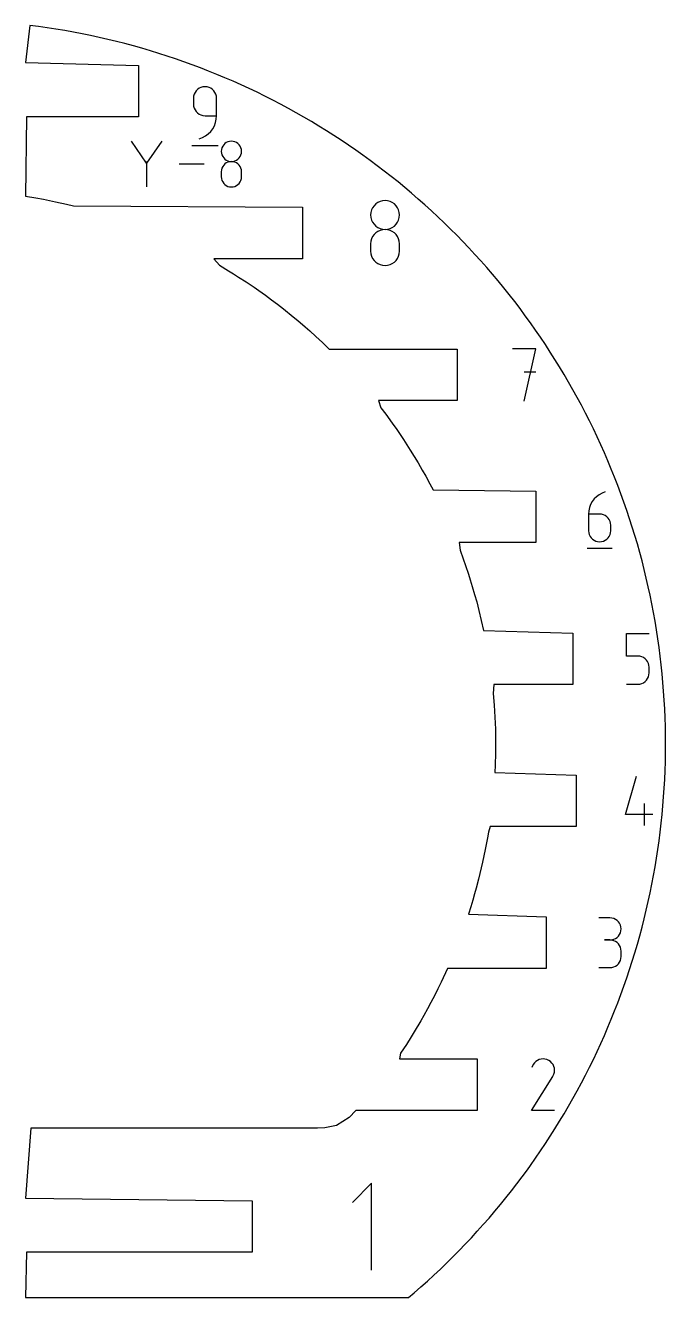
# Model space of a CAD drawing. Header units: metres. Extents: x 0 to 18, y 0 to 24.
# Drawn here: x 4.112 to 6.324, y 14.76 to 19.153 of the extents above; entities that cross this region are included whole.
import ezdxf

# ---------------------------------------------------------------- set-up
doc = ezdxf.new("R2010")
doc.units = ezdxf.units.M

msp = doc.modelspace()

# ---------------------------------------------------------------- linework, layer by layer
at = {"layer": 'annotation', "color": 1}
for p, q in [((4.707118, 18.931869), (4.702297, 18.927043)), ((4.712698, 18.93582), (4.707118, 18.931869)), ((4.718924, 18.938782), (4.712698, 18.93582)), ((4.72568, 18.940643), (4.718924, 18.938782)), ((4.732854, 18.941288), (4.72568, 18.940643)), ((4.740043, 18.940643), (4.732854, 18.941288)), ((4.732854, 18.941288), (4.732854, 18.941288)), ((4.746808, 18.938782), (4.740043, 18.940643)), ((4.753035, 18.93582), (4.746808, 18.938782)), ((4.758613, 18.931869), (4.753035, 18.93582)), ((4.76343, 18.927043), (4.758613, 18.931869)), ((4.693528, 18.908451), (4.692883, 18.90126)), ((4.692883, 18.90126), (4.692883, 18.881247)), ((4.695388, 18.915221), (4.693528, 18.908451)), ((4.698349, 18.921456), (4.695388, 18.915221)), ((4.702297, 18.927043), (4.698349, 18.921456)), ((4.767371, 18.921456), (4.76343, 18.927043)), ((4.770326, 18.915221), (4.767371, 18.921456)), ((4.772182, 18.908451), (4.770326, 18.915221)), ((4.772825, 18.90126), (4.772182, 18.908451)), ((4.772825, 18.84123), (4.772825, 18.90126)), ((4.772825, 18.90126), (4.772825, 18.90126)), ((4.692883, 18.881247), (4.692883, 18.881247)), ((4.692883, 18.881247), (4.693528, 18.874056)), ((4.693528, 18.874056), (4.695388, 18.867287)), ((4.695388, 18.867287), (4.698349, 18.861054)), ((4.698349, 18.861054), (4.702297, 18.855469)), ((4.702297, 18.855469), (4.707118, 18.850645)), ((4.707118, 18.850645), (4.712698, 18.846696)), ((4.712698, 18.846696), (4.718924, 18.843735)), ((4.718924, 18.843735), (4.72568, 18.841875)), ((4.72568, 18.841875), (4.732854, 18.84123)), ((4.732854, 18.84123), (4.772825, 18.84123)), ((4.759533, 18.796099), (4.765186, 18.806382)), ((4.765186, 18.806382), (4.769358, 18.817429)), ((4.769358, 18.817429), (4.77194, 18.829094)), ((4.77194, 18.829094), (4.772825, 18.84123)), ((4.712852, 18.761288), (4.724282, 18.765548)), ((4.712852, 18.761288), (4.712852, 18.761288)), ((4.724282, 18.765548), (4.734774, 18.771305)), ((4.734774, 18.771305), (4.744219, 18.778414)), ((4.744219, 18.778414), (4.752508, 18.786728)), ((4.752508, 18.786728), (4.759533, 18.796099)), ((4.531141, 18.676938), (4.478369, 18.753253)), ((4.583902, 18.753253), (4.531141, 18.676938)), ((4.687888, 18.738788), (4.777888, 18.738788)), ((4.789633, 18.724263), (4.789066, 18.717973)), ((4.789066, 18.717973), (4.789066, 18.717973)), ((4.789066, 18.717973), (4.789634, 18.711652)), ((4.791267, 18.73019), (4.789633, 18.724263)), ((4.793869, 18.735653), (4.791267, 18.73019)), ((4.797338, 18.740551), (4.793869, 18.735653)), ((4.801574, 18.744785), (4.797338, 18.740551)), ((4.806478, 18.748252), (4.801574, 18.744785)), ((4.81195, 18.750853), (4.806478, 18.748252)), ((4.81789, 18.752487), (4.81195, 18.750853)), ((4.824198, 18.753055), (4.81789, 18.752487)), ((4.830506, 18.752487), (4.824198, 18.753055)), ((4.824198, 18.753055), (4.824198, 18.753055)), ((4.836446, 18.750853), (4.830506, 18.752487)), ((4.841918, 18.748252), (4.836446, 18.750853)), ((4.846822, 18.744785), (4.841918, 18.748252)), ((4.851058, 18.740551), (4.846822, 18.744785)), ((4.854527, 18.735653), (4.851058, 18.740551)), ((4.857129, 18.73019), (4.854527, 18.735653)), ((4.858763, 18.724263), (4.857129, 18.73019)), ((4.858762, 18.711652), (4.85933, 18.717973)), ((4.85933, 18.717973), (4.858763, 18.724263)), ((4.85933, 18.717973), (4.85933, 18.717973)), ((4.531141, 18.683079), (4.531141, 18.595037)), ((4.729754, 18.674145), (4.64325, 18.674145)), ((4.789634, 18.711652), (4.791269, 18.705702)), ((4.791269, 18.705702), (4.793871, 18.700222)), ((4.797338, 18.670273), (4.793869, 18.665364)), ((4.793871, 18.700222), (4.797341, 18.695312)), ((4.801574, 18.674514), (4.797338, 18.670273)), ((4.797341, 18.695312), (4.801578, 18.69107)), ((4.806478, 18.677985), (4.801574, 18.674514)), ((4.801578, 18.69107), (4.806482, 18.687598)), ((4.81195, 18.680589), (4.806478, 18.677985)), ((4.806482, 18.687598), (4.811954, 18.684994)), ((4.81789, 18.682224), (4.81195, 18.680589)), ((4.811954, 18.684994), (4.817893, 18.683359)), ((4.824198, 18.682791), (4.81789, 18.682224)), ((4.817893, 18.683359), (4.824198, 18.682791)), ((4.824198, 18.682791), (4.830503, 18.683359)), ((4.830506, 18.682224), (4.824198, 18.682791)), ((4.824198, 18.682791), (4.824198, 18.682791)), ((4.824198, 18.682791), (4.824198, 18.682791)), ((4.830503, 18.683359), (4.836442, 18.684994)), ((4.836446, 18.68059), (4.830506, 18.682224)), ((4.836442, 18.684994), (4.841914, 18.687598)), ((4.841918, 18.677988), (4.836446, 18.68059)), ((4.841914, 18.687598), (4.846818, 18.69107)), ((4.846822, 18.674517), (4.841918, 18.677988)), ((4.846818, 18.69107), (4.851055, 18.695312)), ((4.851058, 18.670277), (4.846822, 18.674517)), ((4.851055, 18.695312), (4.854525, 18.700222)), ((4.854527, 18.665368), (4.851058, 18.670277)), ((4.854525, 18.700222), (4.857127, 18.705702)), ((4.857127, 18.705702), (4.858762, 18.711652)), ((4.789633, 18.653937), (4.789066, 18.64762)), ((4.789066, 18.64762), (4.789066, 18.630119)), ((4.789066, 18.630119), (4.789066, 18.630119)), ((4.789066, 18.630119), (4.789634, 18.623802)), ((4.791267, 18.659885), (4.789633, 18.653937)), ((4.793869, 18.665364), (4.791267, 18.659885)), ((4.857129, 18.659889), (4.854527, 18.665368)), ((4.858763, 18.65394), (4.857129, 18.659889)), ((4.858762, 18.623802), (4.85933, 18.630119)), ((4.85933, 18.64762), (4.858763, 18.65394)), ((4.85933, 18.630119), (4.85933, 18.64762)), ((4.85933, 18.64762), (4.85933, 18.64762)), ((4.789634, 18.623802), (4.791269, 18.617861)), ((4.791269, 18.617861), (4.793871, 18.612394)), ((4.793871, 18.612394), (4.797341, 18.607499)), ((4.797341, 18.607499), (4.801578, 18.603274)), ((4.801578, 18.603274), (4.806482, 18.599818)), ((4.806482, 18.599818), (4.811954, 18.597227)), ((4.811954, 18.597227), (4.817893, 18.595601)), ((4.817893, 18.595601), (4.824198, 18.595037)), ((4.824198, 18.595037), (4.830503, 18.595601)), ((4.824198, 18.595037), (4.824198, 18.595037)), ((4.830503, 18.595601), (4.836442, 18.597227)), ((4.836442, 18.597227), (4.841914, 18.599818)), ((4.841914, 18.599818), (4.846818, 18.603274)), ((4.846818, 18.603274), (4.851055, 18.607499)), ((4.851055, 18.607499), (4.854525, 18.612394)), ((4.854525, 18.612394), (4.857127, 18.617861)), ((4.857127, 18.617861), (4.858762, 18.623802)), ((5.322712, 18.53643), (5.3167, 18.530423)), ((5.329671, 18.541351), (5.322712, 18.53643)), ((5.337437, 18.545042), (5.329671, 18.541351)), ((5.345866, 18.547362), (5.337437, 18.545042)), ((5.354818, 18.548166), (5.345866, 18.547362)), ((5.36377, 18.547362), (5.354818, 18.548166)), ((5.354818, 18.548166), (5.354818, 18.548166)), ((5.372199, 18.545042), (5.36377, 18.547362)), ((5.379964, 18.541351), (5.372199, 18.545042)), ((5.386924, 18.53643), (5.379964, 18.541351)), ((5.392936, 18.530423), (5.386924, 18.53643)), ((5.305767, 18.507308), (5.304962, 18.498381)), ((5.304962, 18.498381), (5.304962, 18.498381)), ((5.304962, 18.498381), (5.305767, 18.489412)), ((5.308085, 18.515719), (5.305767, 18.507308)), ((5.311777, 18.523472), (5.308085, 18.515719)), ((5.3167, 18.530423), (5.311777, 18.523472)), ((5.397859, 18.523472), (5.392936, 18.530423)), ((5.40155, 18.515719), (5.397859, 18.523472)), ((5.403869, 18.507308), (5.40155, 18.515719)), ((5.404674, 18.498381), (5.403869, 18.507308)), ((5.403869, 18.489412), (5.404674, 18.498381)), ((5.404674, 18.498381), (5.404674, 18.498381)), ((5.305767, 18.489412), (5.308087, 18.480968)), ((5.308087, 18.480968), (5.31178, 18.473191)), ((5.31178, 18.473191), (5.316704, 18.466222)), ((5.316704, 18.466222), (5.322717, 18.460203)), ((5.322717, 18.460203), (5.329677, 18.455276)), ((5.329677, 18.455276), (5.337442, 18.451581)), ((5.337442, 18.451581), (5.34587, 18.44926)), ((5.354818, 18.448455), (5.345866, 18.44765)), ((5.34587, 18.44926), (5.354818, 18.448455)), ((5.354818, 18.448455), (5.363766, 18.44926)), ((5.36377, 18.44765), (5.354818, 18.448455)), ((5.354818, 18.448455), (5.354818, 18.448455)), ((5.354818, 18.448455), (5.354818, 18.448455)), ((5.363766, 18.44926), (5.372193, 18.451581)), ((5.372193, 18.451581), (5.379958, 18.455276)), ((5.379958, 18.455276), (5.386918, 18.460203)), ((5.386918, 18.460203), (5.392931, 18.466222)), ((5.392931, 18.466222), (5.397855, 18.473191)), ((5.397855, 18.473191), (5.401549, 18.480968)), ((5.401549, 18.480968), (5.403869, 18.489412)), ((5.305767, 18.407508), (5.304962, 18.398543)), ((5.308085, 18.415948), (5.305767, 18.407508)), ((5.311777, 18.423723), (5.308085, 18.415948)), ((5.3167, 18.43069), (5.311777, 18.423723)), ((5.322712, 18.436708), (5.3167, 18.43069)), ((5.329671, 18.441635), (5.322712, 18.436708)), ((5.337437, 18.445329), (5.329671, 18.441635)), ((5.345866, 18.44765), (5.337437, 18.445329)), ((5.372199, 18.445331), (5.36377, 18.44765)), ((5.379964, 18.441638), (5.372199, 18.445331)), ((5.386924, 18.436712), (5.379964, 18.441638)), ((5.392936, 18.430696), (5.386924, 18.436712)), ((5.397859, 18.423729), (5.392936, 18.430696)), ((5.40155, 18.415954), (5.397859, 18.423729)), ((5.403869, 18.407512), (5.40155, 18.415954)), ((5.404674, 18.398543), (5.403869, 18.407512)), ((5.304962, 18.398543), (5.304962, 18.373707)), ((5.304962, 18.373707), (5.304962, 18.373707)), ((5.304962, 18.373707), (5.305767, 18.364742)), ((5.305767, 18.364742), (5.308087, 18.356311)), ((5.401549, 18.356311), (5.403869, 18.364742)), ((5.403869, 18.364742), (5.404674, 18.373707)), ((5.404674, 18.373707), (5.404674, 18.398543)), ((5.404674, 18.398543), (5.404674, 18.398543)), ((5.308087, 18.356311), (5.31178, 18.348553)), ((5.31178, 18.348553), (5.316704, 18.341607)), ((5.316704, 18.341607), (5.322717, 18.335611)), ((5.322717, 18.335611), (5.329677, 18.330705)), ((5.329677, 18.330705), (5.337442, 18.327029)), ((5.337442, 18.327029), (5.34587, 18.324721)), ((5.34587, 18.324721), (5.354818, 18.323921)), ((5.354818, 18.323921), (5.363766, 18.324721)), ((5.354818, 18.323921), (5.354818, 18.323921)), ((5.363766, 18.324721), (5.372193, 18.327029)), ((5.372193, 18.327029), (5.379958, 18.330705)), ((5.379958, 18.330705), (5.386918, 18.335611)), ((5.386918, 18.335611), (5.392931, 18.341607)), ((5.392931, 18.341607), (5.397855, 18.348553)), ((5.397855, 18.348553), (5.401549, 18.356311)), ((5.875504, 18.03661), (5.79499, 18.03661)), ((5.835253, 17.855552), (5.875504, 18.03661)), ((5.875504, 17.955982), (5.835253, 17.955982)), ((6.094291, 17.532517), (6.085235, 17.525688)), ((6.104354, 17.538057), (6.094291, 17.532517)), ((6.11532, 17.542169), (6.104354, 17.538057)), ((6.11532, 17.542169), (6.11532, 17.542169)), ((6.061141, 17.488251), (6.058667, 17.477056)), ((6.065138, 17.498851), (6.061141, 17.488251)), ((6.070555, 17.508716), (6.065138, 17.498851)), ((6.077288, 17.517708), (6.070555, 17.508716)), ((6.085235, 17.525688), (6.077288, 17.517708)), ((6.058667, 17.477056), (6.05782, 17.465405)), ((6.05782, 17.465405), (6.05782, 17.40811)), ((6.096099, 17.465405), (6.05782, 17.465405)), ((6.102984, 17.46479), (6.096099, 17.465405)), ((6.109462, 17.463018), (6.102984, 17.46479)), ((6.115426, 17.460196), (6.109462, 17.463018)), ((6.120768, 17.456429), (6.115426, 17.460196)), ((6.125381, 17.451826), (6.120768, 17.456429)), ((6.129156, 17.446492), (6.125381, 17.451826)), ((6.131985, 17.440535), (6.129156, 17.446492)), ((6.133762, 17.434062), (6.131985, 17.440535)), ((6.05782, 17.40811), (6.05782, 17.40811)), ((6.05782, 17.40811), (6.058438, 17.401224)), ((6.058438, 17.401224), (6.060219, 17.394741)), ((6.060219, 17.394741), (6.063055, 17.388772)), ((6.129156, 17.388772), (6.131985, 17.394741)), ((6.131985, 17.394741), (6.133762, 17.401224)), ((6.134379, 17.427179), (6.133762, 17.434062)), ((6.133762, 17.401224), (6.134379, 17.40811)), ((6.134379, 17.40811), (6.134379, 17.427179)), ((6.134379, 17.427179), (6.134379, 17.427179)), ((6.063055, 17.388772), (6.066835, 17.383423)), ((6.066835, 17.383423), (6.071452, 17.378803)), ((6.071452, 17.378803), (6.076796, 17.375021)), ((6.076796, 17.375021), (6.082758, 17.372186)), ((6.082758, 17.372186), (6.089229, 17.370405)), ((6.089229, 17.370405), (6.096099, 17.369787)), ((6.096099, 17.369787), (6.102984, 17.370405)), ((6.096099, 17.369787), (6.096099, 17.369787)), ((6.102984, 17.370405), (6.109462, 17.372186)), ((6.109462, 17.372186), (6.115426, 17.375021)), ((6.115426, 17.375021), (6.120768, 17.378803)), ((6.120768, 17.378803), (6.125381, 17.383423)), ((6.125381, 17.383423), (6.129156, 17.388772)), ((6.053025, 17.348239), (6.139216, 17.348239)), ((6.189033, 16.975466), (6.189033, 17.053569)), ((6.189033, 17.053569), (6.266927, 17.053569)), ((6.22798, 16.975466), (6.189033, 16.975466)), ((6.234973, 16.974841), (6.22798, 16.975466)), ((6.241558, 16.973038), (6.234973, 16.974841)), ((6.247624, 16.970166), (6.241558, 16.973038)), ((6.253061, 16.966334), (6.247624, 16.970166)), ((6.257757, 16.96165), (6.253061, 16.966334)), ((6.261603, 16.956223), (6.257757, 16.96165)), ((6.264487, 16.950163), (6.261603, 16.956223)), ((6.266298, 16.943576), (6.264487, 16.950163)), ((6.266927, 16.936574), (6.266298, 16.943576)), ((6.266298, 16.910165), (6.266927, 16.917172)), ((6.266927, 16.917172), (6.266927, 16.936574)), ((6.266927, 16.936574), (6.266927, 16.936574)), ((6.189033, 16.87818), (6.22798, 16.87818)), ((6.22798, 16.87818), (6.23497, 16.878809)), ((6.22798, 16.87818), (6.22798, 16.87818)), ((6.23497, 16.878809), (6.241554, 16.880621)), ((6.241554, 16.880621), (6.247619, 16.883506)), ((6.247619, 16.883506), (6.253056, 16.887354)), ((6.253056, 16.887354), (6.257754, 16.892054)), ((6.257754, 16.892054), (6.261601, 16.897496)), ((6.261601, 16.897496), (6.264486, 16.90357)), ((6.264486, 16.90357), (6.266298, 16.910165)), ((6.185275, 16.428602), (6.222943, 16.560704)), ((6.279593, 16.428602), (6.185275, 16.428602)), ((6.251321, 16.390839), (6.251321, 16.46628)), ((6.131886, 16.071579), (6.093642, 16.071579)), ((6.138764, 16.070962), (6.131886, 16.071579)), ((6.145237, 16.069182), (6.138764, 16.070962)), ((6.151195, 16.066351), (6.145237, 16.069182)), ((6.156532, 16.062576), (6.151195, 16.066351)), ((6.16114, 16.057968), (6.156532, 16.062576)), ((6.164912, 16.052636), (6.16114, 16.057968)), ((6.167739, 16.046689), (6.164912, 16.052636)), ((6.169514, 16.040237), (6.167739, 16.046689)), ((6.17013, 16.033389), (6.169514, 16.040237)), ((6.169514, 16.026509), (6.17013, 16.033389)), ((6.17013, 16.033389), (6.17013, 16.033389)), ((6.131886, 15.995091), (6.112737, 15.995091)), ((6.112737, 15.995091), (6.131886, 15.995091)), ((6.131886, 15.995091), (6.138764, 15.995709)), ((6.138764, 15.994474), (6.131886, 15.995091)), ((6.131886, 15.995091), (6.131886, 15.995091)), ((6.138764, 15.995709), (6.145237, 15.997489)), ((6.145237, 15.992695), (6.138764, 15.994474)), ((6.145237, 15.997489), (6.151195, 16.000323)), ((6.151195, 15.989863), (6.145237, 15.992695)), ((6.151195, 16.000323), (6.156532, 16.004103)), ((6.156532, 15.986088), (6.151195, 15.989863)), ((6.156532, 16.004103), (6.16114, 16.00872)), ((6.16114, 16.00872), (6.164912, 16.014066)), ((6.164912, 16.014066), (6.167739, 16.020032)), ((6.167739, 16.020032), (6.169514, 16.026509)), ((6.16114, 15.98148), (6.156532, 15.986088)), ((6.164912, 15.976148), (6.16114, 15.98148)), ((6.167739, 15.970201), (6.164912, 15.976148)), ((6.169514, 15.963749), (6.167739, 15.970201)), ((6.17013, 15.956901), (6.169514, 15.963749)), ((6.17013, 15.937752), (6.17013, 15.956901)), ((6.17013, 15.956901), (6.17013, 15.956901)), ((6.138764, 15.900179), (6.145237, 15.901958)), ((6.145237, 15.901958), (6.151195, 15.904788)), ((6.151195, 15.904788), (6.156532, 15.908562)), ((6.156532, 15.908562), (6.16114, 15.913169)), ((6.16114, 15.913169), (6.164912, 15.918501)), ((6.164912, 15.918501), (6.167739, 15.924448)), ((6.167739, 15.924448), (6.169514, 15.930902)), ((6.169514, 15.930902), (6.17013, 15.937752)), ((6.093642, 15.899562), (6.131886, 15.899562)), ((6.131886, 15.899562), (6.138764, 15.900179)), ((6.131886, 15.899562), (6.131886, 15.899562)), ((5.86653, 15.564764), (5.86134, 15.554808)), ((5.870649, 15.570604), (5.86653, 15.564764)), ((5.87559, 15.57548), (5.870649, 15.570604)), ((5.881205, 15.579351), (5.87559, 15.57548)), ((5.887341, 15.582179), (5.881205, 15.579351)), ((5.893849, 15.583925), (5.887341, 15.582179)), ((5.900579, 15.58455), (5.893849, 15.583925)), ((5.90738, 15.584015), (5.900579, 15.58455)), ((5.914103, 15.58228), (5.90738, 15.584015)), ((5.920596, 15.579307), (5.914103, 15.58228)), ((5.926404, 15.575183), (5.920596, 15.579307)), ((5.920596, 15.579307), (5.920596, 15.579307)), ((5.931259, 15.570235), (5.926404, 15.575183)), ((5.93512, 15.564613), (5.931259, 15.570235)), ((5.937943, 15.55847), (5.93512, 15.564613)), ((5.939684, 15.551957), (5.937943, 15.55847)), ((5.940301, 15.545226), (5.939684, 15.551957)), ((5.861228, 15.406573), (5.934269, 15.524159)), ((5.934269, 15.524159), (5.934356, 15.524267)), ((5.934269, 15.524159), (5.934269, 15.524159)), ((5.934356, 15.524267), (5.93444, 15.524376)), ((5.93444, 15.524376), (5.934521, 15.524486)), ((5.934521, 15.524486), (5.934599, 15.5246)), ((5.934599, 15.5246), (5.934675, 15.524717)), ((5.934675, 15.524717), (5.93475, 15.524839)), ((5.93475, 15.524839), (5.934824, 15.524966)), ((5.934824, 15.524966), (5.934898, 15.5251)), ((5.934898, 15.5251), (5.934972, 15.525241)), ((5.934972, 15.525241), (5.937988, 15.531717)), ((5.934972, 15.525241), (5.934972, 15.525241)), ((5.937988, 15.531717), (5.93975, 15.538429)), ((5.93975, 15.538429), (5.940301, 15.545226)), ((5.940274, 15.406573), (5.861228, 15.406573)), ((5.308563, 15.155461), (5.241869, 15.088749)), ((5.308563, 14.855461), (5.308563, 15.155461))]:
    msp.add_line(p, q, dxfattribs=at)
at = {"layer": 'boundary', "color": 5}
for p, q in [((4.127615, 19.152829), (4.112487, 19.024413)), ((4.157813, 19.148946), (4.127615, 19.152829)), ((4.187961, 19.144698), (4.157813, 19.148946)), ((4.218048, 19.140083), (4.187961, 19.144698)), ((4.248072, 19.135101), (4.218048, 19.140083)), ((4.278037, 19.129753), (4.248072, 19.135101)), ((4.307942, 19.124043), (4.278037, 19.129753)), ((4.337774, 19.117967), (4.307942, 19.124043)), ((4.367523, 19.11153), (4.337774, 19.117967)), ((4.397202, 19.10473), (4.367523, 19.11153)), ((4.426783, 19.097568), (4.397202, 19.10473)), ((4.456283, 19.090048), (4.426783, 19.097568)), ((4.485687, 19.082169), (4.456283, 19.090048)), ((4.514987, 19.073933), (4.485687, 19.082169)), ((4.544189, 19.065341), (4.514987, 19.073933)), ((4.573292, 19.056393), (4.544189, 19.065341)), ((4.112487, 19.024413), (4.502888, 19.015038)), ((4.60227, 19.047092), (4.573292, 19.056393)), ((4.631147, 19.037439), (4.60227, 19.047092)), ((4.659895, 19.027436), (4.631147, 19.037439)), ((4.688525, 19.01708), (4.659895, 19.027436)), ((4.502888, 19.015038), (4.502888, 18.837538)), ((4.717018, 19.00638), (4.688525, 19.01708)), ((4.745385, 18.995333), (4.717018, 19.00638)), ((4.773613, 18.983939), (4.745385, 18.995333)), ((4.8017, 18.972205), (4.773613, 18.983939)), ((4.829649, 18.960128), (4.8017, 18.972205)), ((4.857448, 18.947712), (4.829649, 18.960128)), ((4.885078, 18.93496), (4.857448, 18.947712)), ((4.912562, 18.921871), (4.885078, 18.93496)), ((4.939888, 18.908449), (4.912562, 18.921871)), ((4.967047, 18.894694), (4.939888, 18.908449)), ((4.994029, 18.880611), (4.967047, 18.894694)), ((5.020848, 18.8662), (4.994029, 18.880611)), ((5.047485, 18.851463), (5.020848, 18.8662)), ((5.073934, 18.836403), (5.047485, 18.851463)), ((4.116362, 18.837538), (4.112487, 18.563291)), ((4.502888, 18.837538), (4.116362, 18.837538)), ((5.100209, 18.821021), (5.073934, 18.836403)), ((5.12628, 18.805323), (5.100209, 18.821021)), ((5.152176, 18.789305), (5.12628, 18.805323)), ((5.177865, 18.772977), (5.152176, 18.789305)), ((5.203349, 18.756335), (5.177865, 18.772977)), ((5.228642, 18.739382), (5.203349, 18.756335)), ((5.253723, 18.722125), (5.228642, 18.739382)), ((5.278583, 18.704564), (5.253723, 18.722125)), ((5.303229, 18.6867), (5.278583, 18.704564)), ((5.327662, 18.668539), (5.303229, 18.6867)), ((5.351866, 18.650081), (5.327662, 18.668539)), ((5.375842, 18.63133), (5.351866, 18.650081)), ((5.399601, 18.612288), (5.375842, 18.63133)), ((5.423112, 18.592957), (5.399601, 18.612288)), ((5.446395, 18.573342), (5.423112, 18.592957)), ((4.112487, 18.563291), (4.148458, 18.557244)), ((4.148458, 18.557244), (4.174457, 18.552592)), ((4.174457, 18.552592), (4.195976, 18.548279)), ((4.195976, 18.548279), (4.215971, 18.544256)), ((4.215971, 18.544256), (4.253843, 18.535686)), ((5.469431, 18.553446), (5.446395, 18.573342)), ((5.49223, 18.53327), (5.469431, 18.553446)), ((4.253843, 18.535686), (4.278264, 18.529701)), ((4.278264, 18.529701), (5.069205, 18.524935)), ((5.069205, 18.524935), (5.069205, 18.347435)), ((5.514777, 18.512817), (5.49223, 18.53327)), ((5.537068, 18.492092), (5.514777, 18.512817)), ((5.559108, 18.471098), (5.537068, 18.492092)), ((5.580896, 18.449837), (5.559108, 18.471098)), ((5.602423, 18.428311), (5.580896, 18.449837)), ((5.623686, 18.406525), (5.602423, 18.428311)), ((5.644682, 18.384482), (5.623686, 18.406525)), ((5.665405, 18.362184), (5.644682, 18.384482)), ((5.685861, 18.339636), (5.665405, 18.362184)), ((5.069205, 18.347435), (4.763322, 18.347435)), ((4.763322, 18.347435), (4.782634, 18.324747)), ((4.782634, 18.324747), (4.813825, 18.306014)), ((5.706036, 18.316841), (5.685861, 18.339636)), ((5.725924, 18.293801), (5.706036, 18.316841)), ((4.813825, 18.306014), (4.831677, 18.295134)), ((4.831677, 18.295134), (4.849098, 18.283952)), ((4.849098, 18.283952), (4.875492, 18.266984)), ((5.745545, 18.270522), (5.725924, 18.293801)), ((4.875492, 18.266984), (4.902712, 18.248572)), ((4.902712, 18.248572), (4.919306, 18.237093)), ((4.919306, 18.237093), (4.941578, 18.221046)), ((5.764874, 18.247005), (5.745545, 18.270522)), ((5.783915, 18.223254), (5.764874, 18.247005)), ((4.941578, 18.221046), (4.963121, 18.205297)), ((4.963121, 18.205297), (4.983263, 18.189893)), ((4.983263, 18.189893), (5.003576, 18.174342)), ((5.802664, 18.199274), (5.783915, 18.223254)), ((5.821125, 18.175066), (5.802664, 18.199274)), ((5.003576, 18.174342), (5.03756, 18.146859)), ((5.03756, 18.146859), (5.053158, 18.133984)), ((5.839287, 18.150636), (5.821125, 18.175066)), ((5.85715, 18.125987), (5.839287, 18.150636)), ((5.053158, 18.133984), (5.078596, 18.111874)), ((5.078596, 18.111874), (5.094565, 18.097954)), ((5.094565, 18.097954), (5.116034, 18.078288)), ((5.874707, 18.101121), (5.85715, 18.125987)), ((5.891958, 18.076044), (5.874707, 18.101121)), ((5.116034, 18.078288), (5.13838, 18.057623)), ((5.13838, 18.057623), (5.161831, 18.034831)), ((5.908918, 18.050759), (5.891958, 18.076044)), ((5.161831, 18.034831), (5.603953, 18.034831)), ((5.603953, 18.034831), (5.603953, 17.857331)), ((5.925563, 18.025268), (5.908918, 18.050759)), ((5.941891, 17.999578), (5.925563, 18.025268)), ((5.957899, 17.97369), (5.941891, 17.999578)), ((5.973604, 17.947609), (5.957899, 17.97369)), ((5.988987, 17.921339), (5.973604, 17.947609)), ((6.004049, 17.894884), (5.988987, 17.921339)), ((6.018778, 17.868247), (6.004049, 17.894884)), ((5.603953, 17.857331), (5.332647, 17.857331)), ((5.332647, 17.857331), (5.340376, 17.832908)), ((6.033191, 17.841433), (6.018778, 17.868247)), ((6.047272, 17.814444), (6.033191, 17.841433)), ((5.340376, 17.832908), (5.357453, 17.810364)), ((5.357453, 17.810364), (5.379979, 17.77918)), ((6.061028, 17.787287), (6.047272, 17.814444)), ((5.379979, 17.77918), (5.395349, 17.75764)), ((5.395349, 17.75764), (5.406752, 17.740834)), ((6.074451, 17.759964), (6.061028, 17.787287)), ((6.087538, 17.732481), (6.074451, 17.759964)), ((5.406752, 17.740834), (5.418791, 17.722898)), ((5.418791, 17.722898), (5.442103, 17.686896)), ((6.100289, 17.70484), (6.087538, 17.732481)), ((6.112708, 17.677045), (6.100289, 17.70484)), ((5.442103, 17.686896), (5.469336, 17.642045)), ((6.124787, 17.649102), (6.112708, 17.677045)), ((5.469336, 17.642045), (5.483469, 17.617759)), ((5.483469, 17.617759), (5.495547, 17.596403)), ((6.136521, 17.621012), (6.124787, 17.649102)), ((6.14791, 17.592783), (6.136521, 17.621012)), ((5.495547, 17.596403), (5.509716, 17.570182)), ((5.509716, 17.570182), (5.520902, 17.549289)), ((6.158961, 17.564417), (6.14791, 17.592783)), ((5.520902, 17.549289), (5.875643, 17.544728)), ((5.875643, 17.544728), (5.875643, 17.367228)), ((6.16966, 17.535918), (6.158961, 17.564417)), ((6.180016, 17.50729), (6.16966, 17.535918)), ((6.190022, 17.478541), (6.180016, 17.50729)), ((6.199666, 17.449669), (6.190022, 17.478541)), ((6.208971, 17.420685), (6.199666, 17.449669)), ((6.217917, 17.391587), (6.208971, 17.420685)), ((5.875643, 17.367228), (5.611211, 17.367228)), ((5.611211, 17.367228), (5.613933, 17.340938)), ((6.226508, 17.362382), (6.217917, 17.391587)), ((6.234747, 17.333076), (6.226508, 17.362382)), ((5.613933, 17.340938), (5.624926, 17.310723)), ((5.624926, 17.310723), (5.633001, 17.287613)), ((6.242626, 17.303672), (6.234747, 17.333076)), ((5.633001, 17.287613), (5.643132, 17.257597)), ((6.250146, 17.274174), (6.242626, 17.303672)), ((6.257309, 17.244587), (6.250146, 17.274174)), ((5.643132, 17.257597), (5.649181, 17.238246)), ((5.649181, 17.238246), (5.656177, 17.215927)), ((6.264103, 17.214915), (6.257309, 17.244587)), ((5.656177, 17.215927), (5.664156, 17.188357)), ((5.664156, 17.188357), (5.671376, 17.16219)), ((6.270541, 17.185161), (6.264103, 17.214915)), ((6.27662, 17.155332), (6.270541, 17.185161)), ((5.671376, 17.16219), (5.67919, 17.132587)), ((5.67919, 17.132587), (5.687394, 17.098458)), ((6.282325, 17.125432), (6.27662, 17.155332)), ((5.687394, 17.098458), (5.695047, 17.064)), ((6.287679, 17.095463), (6.282325, 17.125432)), ((6.292661, 17.065432), (6.287679, 17.095463)), ((5.695047, 17.064), (6.003767, 17.054625)), ((6.003767, 17.054625), (6.003767, 16.877125)), ((6.297272, 17.035341), (6.292661, 17.065432)), ((6.301524, 17.005199), (6.297272, 17.035341)), ((6.305402, 16.975005), (6.301524, 17.005199)), ((6.308912, 16.944767), (6.305402, 16.975005)), ((6.312061, 16.914489), (6.308912, 16.944767)), ((6.314844, 16.884174), (6.312061, 16.914489)), ((5.730157, 16.877125), (5.728509, 16.846059)), ((6.003767, 16.877125), (5.730157, 16.877125)), ((6.317241, 16.853827), (6.314844, 16.884174)), ((5.728509, 16.846059), (5.731906, 16.805438)), ((6.319283, 16.823453), (6.317241, 16.853827)), ((6.320955, 16.793058), (6.319283, 16.823453)), ((5.731906, 16.805438), (5.734452, 16.764555)), ((6.322247, 16.762645), (6.320955, 16.793058)), ((5.734452, 16.764555), (5.736106, 16.723396)), ((6.32317, 16.732216), (6.322247, 16.762645)), ((5.736106, 16.723396), (5.736904, 16.681972)), ((6.323732, 16.70178), (6.32317, 16.732216)), ((6.32391, 16.671339), (6.323732, 16.70178)), ((5.736904, 16.681972), (5.736614, 16.640212)), ((6.323732, 16.640898), (6.32391, 16.671339)), ((5.736614, 16.640212), (5.73537, 16.598158)), ((6.322247, 16.580033), (6.32317, 16.610461)), ((6.32317, 16.610461), (6.323732, 16.640898)), ((5.73537, 16.598158), (5.734182, 16.573896)), ((5.734182, 16.573896), (6.015124, 16.564521)), ((6.015124, 16.564521), (6.015124, 16.387021)), ((6.320955, 16.54962), (6.322247, 16.580033)), ((6.317241, 16.488851), (6.319283, 16.519224)), ((6.319283, 16.519224), (6.320955, 16.54962)), ((6.314844, 16.458504), (6.317241, 16.488851)), ((6.308912, 16.397911), (6.312061, 16.428189)), ((6.312061, 16.428189), (6.314844, 16.458504)), ((5.717398, 16.387021), (5.711798, 16.367281)), ((6.015124, 16.387021), (5.717398, 16.387021)), ((6.305402, 16.367673), (6.308912, 16.397911)), ((5.708448, 16.347282), (5.701042, 16.307706)), ((5.711798, 16.367281), (5.708448, 16.347282)), ((6.301524, 16.337479), (6.305402, 16.367673)), ((5.701042, 16.307706), (5.691763, 16.263416)), ((6.292661, 16.277246), (6.297272, 16.307336)), ((6.297272, 16.307336), (6.301524, 16.337479)), ((5.691763, 16.263416), (5.682746, 16.224819)), ((6.287679, 16.247215), (6.292661, 16.277246)), ((5.682746, 16.224819), (5.677896, 16.205365)), ((6.27662, 16.187346), (6.282325, 16.217246)), ((6.282325, 16.217246), (6.287679, 16.247215)), ((5.669766, 16.174171), (5.664156, 16.154366)), ((5.677896, 16.205365), (5.669766, 16.174171)), ((6.270541, 16.157517), (6.27662, 16.187346)), ((5.6579, 16.132501), (5.650821, 16.109669)), ((5.664156, 16.154366), (5.6579, 16.132501)), ((6.257309, 16.098091), (6.264103, 16.127763)), ((6.264103, 16.127763), (6.270541, 16.157517)), ((5.650821, 16.109669), (5.642638, 16.083793)), ((5.642638, 16.083793), (5.911631, 16.074418)), ((6.250146, 16.068504), (6.257309, 16.098091)), ((5.911631, 16.074418), (5.911631, 15.896918)), ((6.234747, 16.009602), (6.242626, 16.039006)), ((6.242626, 16.039006), (6.250146, 16.068504)), ((6.226508, 15.980295), (6.234747, 16.009602)), ((6.208971, 15.921993), (6.217917, 15.951091)), ((6.217917, 15.951091), (6.226508, 15.980295)), ((6.199666, 15.893009), (6.208971, 15.921993)), ((5.570842, 15.896918), (5.548857, 15.849529)), ((5.911631, 15.896918), (5.570842, 15.896918)), ((6.180016, 15.835387), (6.190022, 15.864137)), ((6.190022, 15.864137), (6.199666, 15.893009)), ((5.53733, 15.825877), (5.526367, 15.804037)), ((5.548857, 15.849529), (5.53733, 15.825877)), ((6.16966, 15.80676), (6.180016, 15.835387)), ((5.513467, 15.779522), (5.501756, 15.757469)), ((5.526367, 15.804037), (5.513467, 15.779522)), ((6.14791, 15.749895), (6.158961, 15.778261)), ((6.158961, 15.778261), (6.16966, 15.80676)), ((5.488897, 15.734422), (5.478325, 15.715799)), ((5.501756, 15.757469), (5.488897, 15.734422)), ((6.136521, 15.721665), (6.14791, 15.749895)), ((5.478325, 15.715799), (5.45559, 15.677558)), ((6.112708, 15.665633), (6.124787, 15.693576)), ((6.124787, 15.693576), (6.136521, 15.721665)), ((5.445082, 15.660499), (5.428357, 15.634262)), ((5.45559, 15.677558), (5.445082, 15.660499)), ((6.087538, 15.610197), (6.100289, 15.637838)), ((6.100289, 15.637838), (6.112708, 15.665633)), ((5.40844, 15.60434), (5.405204, 15.584315)), ((5.428357, 15.634262), (5.40844, 15.60434)), ((6.074451, 15.582713), (6.087538, 15.610197)), ((5.405204, 15.584315), (5.673298, 15.584315)), ((5.673298, 15.584315), (5.673298, 15.406815)), ((6.047272, 15.528233), (6.061028, 15.555391)), ((6.061028, 15.555391), (6.074451, 15.582713)), ((6.033191, 15.501245), (6.047272, 15.528233)), ((6.004049, 15.447794), (6.018778, 15.474431)), ((6.018778, 15.474431), (6.033191, 15.501245)), ((5.973604, 15.395069), (5.988987, 15.421339)), ((5.988987, 15.421339), (6.004049, 15.447794)), ((5.230663, 15.382437), (5.187279, 15.35494)), ((5.254178, 15.406815), (5.230663, 15.382437)), ((5.673298, 15.406815), (5.254178, 15.406815)), ((5.957899, 15.368988), (5.973604, 15.395069)), ((4.130642, 15.345219), (4.112487, 15.103586)), ((4.154634, 15.345219), (4.130642, 15.345219)), ((4.187704, 15.345219), (4.154634, 15.345219)), ((4.228474, 15.345219), (4.187704, 15.345219)), ((4.262086, 15.345219), (4.228474, 15.345219)), ((4.286913, 15.345219), (4.262086, 15.345219)), ((4.319983, 15.345219), (4.286913, 15.345219)), ((4.343167, 15.345219), (4.319983, 15.345219)), ((4.363322, 15.345219), (4.343167, 15.345219)), ((4.39353, 15.345219), (4.363322, 15.345219)), ((4.419192, 15.345219), (4.39353, 15.345219)), ((4.452261, 15.345219), (4.419192, 15.345219)), ((4.472973, 15.345219), (4.452261, 15.345219)), ((4.498169, 15.345219), (4.472973, 15.345219)), ((4.524974, 15.345219), (4.498169, 15.345219)), ((4.55147, 15.345219), (4.524974, 15.345219)), ((4.58454, 15.345219), (4.55147, 15.345219)), ((4.612604, 15.345219), (4.58454, 15.345219)), ((4.633017, 15.345219), (4.612604, 15.345219)), ((4.656418, 15.345219), (4.633017, 15.345219)), ((4.683749, 15.345219), (4.656418, 15.345219)), ((4.716819, 15.345219), (4.683749, 15.345219)), ((4.749889, 15.345219), (4.716819, 15.345219)), ((4.787862, 15.345219), (4.749889, 15.345219)), ((4.816028, 15.345219), (4.787862, 15.345219)), ((4.849098, 15.345219), (4.816028, 15.345219)), ((4.882167, 15.345219), (4.849098, 15.345219)), ((4.902712, 15.345219), (4.882167, 15.345219)), ((4.927293, 15.345219), (4.902712, 15.345219)), ((4.963121, 15.345219), (4.927293, 15.345219)), ((4.992196, 15.345219), (4.963121, 15.345219)), ((5.014446, 15.345219), (4.992196, 15.345219)), ((5.057099, 15.345219), (5.014446, 15.345219)), ((5.094565, 15.34522), (5.057099, 15.345219)), ((5.122002, 15.345414), (5.094565, 15.34522)), ((5.146725, 15.346398), (5.122002, 15.345414)), ((5.187279, 15.35494), (5.146725, 15.346398)), ((5.925563, 15.317409), (5.941891, 15.3431)), ((5.941891, 15.3431), (5.957899, 15.368988)), ((5.891958, 15.266634), (5.908918, 15.291919)), ((5.908918, 15.291919), (5.925563, 15.317409)), ((5.874707, 15.241557), (5.891958, 15.266634)), ((5.828359, 15.177336), (5.846392, 15.20185)), ((5.846392, 15.20185), (5.85715, 15.216691)), ((5.85715, 15.216691), (5.874707, 15.241557)), ((5.810006, 15.153038), (5.828359, 15.177336)), ((5.772449, 15.105119), (5.791372, 15.128959)), ((5.791372, 15.128959), (5.810006, 15.153038)), ((4.112487, 15.103586), (4.895244, 15.094211)), ((4.895244, 15.094211), (4.895244, 14.916711)), ((5.733725, 15.058134), (5.75323, 15.081509)), ((5.75323, 15.081509), (5.772449, 15.105119)), ((5.693875, 15.0121), (5.713949, 15.035)), ((5.713949, 15.035), (5.733725, 15.058134)), ((5.652918, 14.967061), (5.673537, 14.989455)), ((5.673537, 14.989455), (5.693875, 15.0121)), ((5.610871, 14.923022), (5.632027, 14.94491)), ((5.632027, 14.94491), (5.652918, 14.967061)), ((4.116362, 14.916711), (4.112487, 14.76041)), ((4.895244, 14.916711), (4.116362, 14.916711)), ((5.567761, 14.880023), (5.589448, 14.901393)), ((5.589448, 14.901393), (5.610871, 14.923022)), ((5.523637, 14.838094), (5.545817, 14.858919)), ((5.545817, 14.858919), (5.567761, 14.880023)), ((5.478484, 14.797244), (5.501171, 14.81752)), ((5.501171, 14.81752), (5.523637, 14.838094)), ((4.112487, 14.76041), (4.675112, 14.76041)), ((4.675112, 14.76041), (5.231758, 14.76041)), ((5.231758, 14.76041), (5.283561, 14.76041)), ((5.283561, 14.76041), (5.344117, 14.76041)), ((5.344117, 14.76041), (5.415826, 14.76041)), ((5.415826, 14.76041), (5.435863, 14.76041)), ((5.435863, 14.76041), (5.455532, 14.777226)), ((5.455532, 14.777226), (5.478484, 14.797244))]:
    msp.add_line(p, q, dxfattribs=at)

doc.saveas('drawing.dxf')
